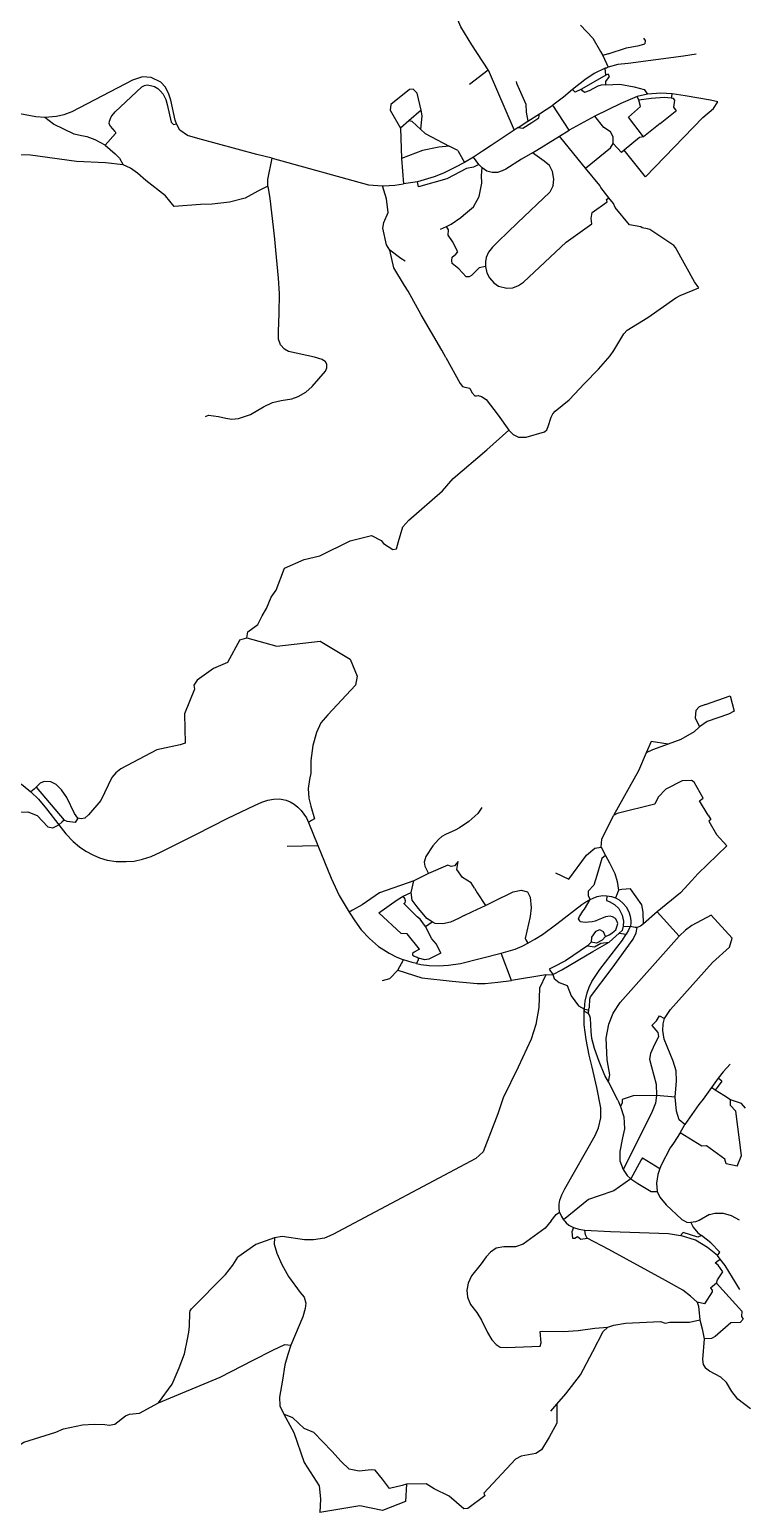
# Model space of a CAD drawing. Header units: inches. Extents: x 2740922 to 2751091, y 1249500 to 1259683.
# Drawn here: x 2750169 to 2751085, y 1252899 to 1254783 of the extents above; entities that cross this region are included whole.
import ezdxf

# ---------------------------------------------------------------- set-up
doc = ezdxf.new("R2010")
doc.units = ezdxf.units.IN
doc.header["$MEASUREMENT"] = 0

msp = doc.modelspace()

# ---------------------------------------------------------------- linework, layer by layer
for points in [[(2750188, 1254671.4), (2750176.5, 1254671.9), (2750142.5, 1254678.5), (2750096.1, 1254691.5), (2750037.9, 1254712.2), (2750014.1, 1254723.6), (2749993.7, 1254738.7), (2749975.5, 1254758), (2749955.3, 1254780.8), (2749932.3, 1254801.1), (2749910.9, 1254812.9), (2749888.5, 1254821.1), (2749861.1, 1254826.9), (2749786, 1254840.7), (2749769.2, 1254847.9), (2749757, 1254858.7), (2749748.5, 1254871.9), (2749743.7, 1254883.8), (2749733.5, 1254923.1), (2749726.3, 1254939.1), (2749715.8, 1254954.8), (2749698.5, 1254975.4)], [(2750751.5, 1254731.9), (2750730.7, 1254763.6), (2750716.8, 1254786.6), (2750709.5, 1254803.7), (2750703.7, 1254822.3), (2750699.7, 1254854.2)], [(2750869.1, 1254788.7), (2750884.5, 1254772.2), (2750894.4, 1254755.3), (2750897.4, 1254750)], [(2750904.4, 1254752.3), (2750927.4, 1254760), (2750943.5, 1254762.8)], [(2750943.5, 1254762.8), (2750950.7, 1254764.8)], [(2750949.3, 1254772.2), (2750951.1, 1254769.1), (2750950.7, 1254764.8)], [(2750904.4, 1254752.3), (2750897.4, 1254750)], [(2750897.4, 1254750), (2750904.3, 1254735.1), (2750902.4, 1254734.6)], [(2751015.9, 1254752), (2751000, 1254749.4), (2750929.8, 1254740.1), (2750916.6, 1254738.5), (2750904.3, 1254735.1), (2750902.4, 1254734.6)], [(2750355.6, 1254663), (2750353.8, 1254667.9), (2750348.2, 1254693.4), (2750345.8, 1254701.1), (2750341.4, 1254709.9), (2750335.6, 1254716.4), (2750323.4, 1254722.2), (2750312, 1254722.9), (2750299.6, 1254718.9), (2750222.5, 1254678.5), (2750212.3, 1254674.6), (2750202.9, 1254672.5), (2750188, 1254671.4)], [(2750727.8, 1254713.5), (2750751.5, 1254731.9)], [(2750751.5, 1254731.9), (2750784.9, 1254655.3)], [(2750902.4, 1254734.6), (2750900.4, 1254734.1), (2750886.3, 1254727.2), (2750874.5, 1254719.2), (2750858.9, 1254706.8)], [(2750901.3, 1254725), (2750870.1, 1254707.4)], [(2750901.3, 1254725), (2750900.4, 1254734.1), (2750902.4, 1254734.6)], [(2750901.3, 1254712.8), (2750901.3, 1254716.9), (2750905.8, 1254723.6), (2750904.4, 1254726.3), (2750901.3, 1254725)], [(2750277.3, 1254653.5), (2750271.3, 1254660), (2750269.9, 1254663), (2750270.1, 1254666.5), (2750272.3, 1254672), (2750273.5, 1254673.9), (2750277.5, 1254678.5), (2750311.4, 1254710.3), (2750314.8, 1254712), (2750318.1, 1254712.7), (2750322.4, 1254711.9), (2750327.4, 1254710.5), (2750331.6, 1254708), (2750335.2, 1254704.6), (2750338.5, 1254700.9), (2750341.7, 1254694.1), (2750343.4, 1254687.9), (2750348.6, 1254665.2), (2750351.4, 1254662.5), (2750355.6, 1254663)], [(2750666.4, 1254680.6), (2750661.5, 1254702), (2750656.4, 1254707.1), (2750651.6, 1254706.9), (2750627.7, 1254687.7), (2750627, 1254680.4), (2750640.3, 1254657.5)], [(2750787.2, 1254717), (2750787.5, 1254715.1), (2750799.4, 1254688.2)], [(2750858.9, 1254706.8), (2750847.2, 1254696.9), (2750833.8, 1254687)], [(2750870.1, 1254707.4), (2750862.4, 1254703.6), (2750858.9, 1254706.8)], [(2750901.3, 1254712.8), (2750895.2, 1254712.2), (2750890.9, 1254710.9), (2750880.2, 1254705.2), (2750874.3, 1254703.2), (2750871.5, 1254705), (2750870.1, 1254707.4)], [(2750901.3, 1254712.8), (2750919.2, 1254713.7), (2750937.2, 1254710.2), (2750949.8, 1254706.9), (2750954, 1254701.1)], [(2750799.4, 1254688.2), (2750799.8, 1254677.9), (2750802.1, 1254666.4)], [(2750816.9, 1254676), (2750833.8, 1254687)], [(2750854.7, 1254654.9), (2750833.8, 1254687)], [(2750941.1, 1254697.8), (2750920.2, 1254689), (2750887.4, 1254672.9)], [(2750930.1, 1254671.8), (2750945.4, 1254685.2), (2750943.3, 1254693.1)], [(2750954, 1254701.1), (2750941.1, 1254697.8)], [(2750943.3, 1254693.1), (2750941.1, 1254697.8)], [(2750984.4, 1254695.7), (2750975.8, 1254696.7), (2750958.8, 1254695.4), (2750943.3, 1254693.1)], [(2750951.8, 1254595.7), (2751024.4, 1254671.2), (2751038.2, 1254682.5), (2751043.8, 1254691.1)], [(2750985.7, 1254701.5), (2750971, 1254702.2), (2750954, 1254701.1)], [(2750984.4, 1254695.7), (2750985.3, 1254697.4), (2750985.7, 1254701.5)], [(2750990.2, 1254679.3), (2750990.9, 1254679.8), (2750987.6, 1254684.2), (2750988.8, 1254693.2), (2750987.3, 1254695.4), (2750984.4, 1254695.7)], [(2751034.3, 1254693.1), (2751002.2, 1254698.9), (2750985.7, 1254701.5)], [(2751043.8, 1254691.1), (2751034.3, 1254693.1)], [(2750264.7, 1254636.2), (2750252.1, 1254642.6), (2750242, 1254646.6), (2750234.6, 1254647.9), (2750225.3, 1254650), (2750199.2, 1254662.8), (2750188, 1254671.4)], [(2750650.6, 1254666.8), (2750640.3, 1254657.5)], [(2750666.4, 1254680.6), (2750650.6, 1254666.8)], [(2750666.1, 1254656.1), (2750655, 1254666.3), (2750650.6, 1254666.8)], [(2750666.1, 1254656.1), (2750667.8, 1254673.5), (2750666.4, 1254680.6)], [(2750789.9, 1254658.6), (2750802.1, 1254666.4)], [(2750795.7, 1254657.5), (2750807.3, 1254664.9), (2750816.2, 1254670.6), (2750816.9, 1254676)], [(2750802.1, 1254666.4), (2750816.9, 1254676)], [(2750887.4, 1254672.9), (2750854.7, 1254654.9)], [(2750910.7, 1254638.3), (2750910.6, 1254646.5), (2750907.2, 1254652.9), (2750898.8, 1254658.5), (2750887.4, 1254672.9)], [(2750949.3, 1254646.7), (2750930.1, 1254671.8)], [(2750970.5, 1254663.7), (2750989.5, 1254678.7), (2750990.2, 1254679.3)], [(2750277.3, 1254653.5), (2750277.8, 1254652.6), (2750277.9, 1254650.8), (2750264.7, 1254636.2)], [(2750476.9, 1254619.3), (2750457.7, 1254624.2), (2750382.6, 1254644.4), (2750369.4, 1254648.5), (2750359.6, 1254655.1), (2750355.6, 1254663)], [(2750640.3, 1254657.5), (2750641.6, 1254618.9)], [(2750666.1, 1254656.1), (2750671.6, 1254650.9), (2750701.9, 1254634.7)], [(2750784.9, 1254655.3), (2750755.3, 1254635.5)], [(2750789.9, 1254658.6), (2750784.9, 1254655.3)], [(2750789.9, 1254658.6), (2750795.7, 1254657.5)], [(2750842.4, 1254647.5), (2750854.7, 1254654.9)], [(2750970.5, 1254663.7), (2750949.3, 1254646.7)], [(2750287.5, 1254611), (2750265.3, 1254613.7), (2750228.4, 1254615.4), (2750169.7, 1254623.5), (2750141.3, 1254624.1), (2750095.4, 1254623), (2750060.2, 1254629.1), (2750038.3, 1254627.4), (2750018, 1254618.5), (2750003.5, 1254614), (2749992.5, 1254615.2), (2749976.2, 1254622.5), (2749961.2, 1254626.3), (2749954, 1254628.4), (2749934, 1254622.7), (2749922.5, 1254617.3), (2749904.4, 1254615.5), (2749878.2, 1254626.5), (2749861.7, 1254632.6), (2749841.7, 1254634.3), (2749832.8, 1254633.9)], [(2750264.7, 1254636.2), (2750277.4, 1254625.1), (2750283, 1254619.3), (2750287.5, 1254611)], [(2750701.9, 1254634.7), (2750689.1, 1254633.3), (2750668, 1254629.1), (2750641.6, 1254618.9)], [(2750713.1, 1254629.1), (2750701.9, 1254634.7)], [(2750713.1, 1254629.1), (2750721.6, 1254614.1)], [(2750755.3, 1254635.5), (2750744.4, 1254628.2), (2750732.9, 1254620.9)], [(2750807.9, 1254626.4), (2750842.4, 1254647.5)], [(2750875.4, 1254606.9), (2750860.6, 1254624.8), (2750842.4, 1254647.5)], [(2750875.4, 1254606.9), (2750907, 1254632.8), (2750910.7, 1254638.3)], [(2750924.7, 1254629.8), (2750921, 1254626.8), (2750910.7, 1254638.3)], [(2750949.3, 1254646.7), (2750944.2, 1254645.6), (2750924.7, 1254629.8)], [(2750951.8, 1254595.7), (2750924.7, 1254629.8)], [(2750471.7, 1254583.9), (2750458.7, 1254577.3), (2750442.7, 1254568.5), (2750422.7, 1254563.5), (2750400.8, 1254561), (2750385.9, 1254560.6), (2750352.3, 1254557.8), (2750341.5, 1254571.7), (2750316.4, 1254591.1), (2750306, 1254600.5), (2750296.8, 1254606.6), (2750287.5, 1254611)], [(2750471.7, 1254583.9), (2750471.7, 1254592.4), (2750476.9, 1254619.3)], [(2750476.9, 1254619.3), (2750599.3, 1254585.6), (2750617.5, 1254584.3)], [(2750641.6, 1254618.9), (2750643.9, 1254586.7)], [(2750721.6, 1254614.1), (2750709.3, 1254607.4), (2750695, 1254600.5), (2750682.8, 1254595.6), (2750666.1, 1254590.5), (2750661.6, 1254589.5)], [(2750739.7, 1254611.6), (2750733, 1254608), (2750724, 1254606.5), (2750699.1, 1254593.3), (2750663.1, 1254582.9)], [(2750732.9, 1254620.9), (2750721.6, 1254614.1)], [(2750739.7, 1254611.6), (2750732.9, 1254620.9)], [(2750744.1, 1254607), (2750739.7, 1254611.6)], [(2750807.9, 1254626.4), (2750794, 1254618), (2750774, 1254605.3), (2750769.5, 1254603.3), (2750763.6, 1254601.4), (2750756.8, 1254601.3), (2750750.1, 1254603.1), (2750744.1, 1254607)], [(2750829.4, 1254610), (2750822.9, 1254615.5), (2750807.9, 1254626.4)], [(2750834.4, 1254584.7), (2750835.3, 1254592.6), (2750833.5, 1254602.7), (2750829.4, 1254610)], [(2750716.7, 1254544.1), (2750720.4, 1254546.8), (2750733, 1254557.7), (2750740.4, 1254570.9), (2750743.4, 1254587.5), (2750743, 1254597.4), (2750744.1, 1254607)], [(2750905.1, 1254568.9), (2750894.9, 1254582.2), (2750893.8, 1254584.5), (2750875.4, 1254606.9)], [(2750392.2, 1254290.6), (2750396.1, 1254292.5), (2750408.6, 1254290.6), (2750418.1, 1254288.4), (2750425.9, 1254287.4), (2750434.4, 1254288.3), (2750449.5, 1254293.1), (2750466.2, 1254303.1), (2750477.5, 1254308.5), (2750488.4, 1254311), (2750502.1, 1254313.2), (2750510.2, 1254316), (2750519.7, 1254321.7), (2750527.9, 1254328.8), (2750544.8, 1254348.4), (2750546.4, 1254352.6), (2750546.5, 1254357.3), (2750544.7, 1254360.3), (2750540.7, 1254363.1), (2750530.8, 1254366.1), (2750497.8, 1254373.4), (2750492.9, 1254376.3), (2750487.8, 1254381.9), (2750485.3, 1254389.1), (2750485.2, 1254399), (2750486.1, 1254421.7), (2750486.4, 1254447.1), (2750485.2, 1254466.8), (2750481.7, 1254502.4), (2750480.4, 1254516.2), (2750478.7, 1254531.6), (2750474.7, 1254568), (2750472.2, 1254581.2), (2750471.7, 1254583.9)], [(2750617.5, 1254584.3), (2750618.7, 1254584.3), (2750633.1, 1254585.3), (2750643.9, 1254586.7)], [(2750626.5, 1254502.5), (2750622.4, 1254509), (2750617.6, 1254530.4), (2750618.8, 1254537.6), (2750624.3, 1254550.4), (2750622.5, 1254567.7), (2750617.5, 1254584.3)], [(2750661.6, 1254589.5), (2750643.9, 1254586.7)], [(2750663.1, 1254582.9), (2750661.6, 1254589.5)], [(2750834.4, 1254584.7), (2750830, 1254576.3), (2750789, 1254537.1)], [(2750764.8, 1254456.5), (2750775.3, 1254454.2), (2750782.9, 1254454.5), (2750790.4, 1254457.4), (2750796.4, 1254461.5), (2750851, 1254512.6), (2750883.5, 1254535.9), (2750882.7, 1254542.8), (2750884, 1254550.3), (2750903.1, 1254564.1), (2750902.1, 1254566.7), (2750905.1, 1254568.9)], [(2751019.5, 1254454.3), (2751014.1, 1254462.3), (2750989.8, 1254505.6), (2750987.6, 1254508.2), (2750957, 1254528.6), (2750954.3, 1254529.6), (2750947.6, 1254531), (2750945.8, 1254532.1), (2750931.5, 1254534.6), (2750913.3, 1254556.7), (2750910.9, 1254561.8), (2750905.1, 1254568.9)], [(2750698.6, 1254532.6), (2750704.5, 1254535.3), (2750716.7, 1254544.1)], [(2750789, 1254537.1), (2750764.5, 1254513.5)], [(2750691, 1254529.3), (2750698.6, 1254532.6)], [(2750748.2, 1254481.7), (2750740.1, 1254480.1), (2750730.5, 1254470.3), (2750727.3, 1254468.6), (2750723.7, 1254468.5), (2750714.2, 1254478.6), (2750706, 1254485.5), (2750705.3, 1254489.1), (2750705.8, 1254493.4), (2750710.4, 1254497.1), (2750712.9, 1254500.4), (2750706.3, 1254513.4), (2750700.7, 1254521.6), (2750701.1, 1254528.4), (2750698.6, 1254532.6)], [(2750646.3, 1254488.6), (2750640.8, 1254491.8), (2750626.5, 1254502.5)], [(2750697.8, 1254365.9), (2750692.8, 1254375), (2750666.3, 1254420.3), (2750650, 1254450.1), (2750645.1, 1254457.3), (2750631.6, 1254479.8), (2750626.5, 1254502.5)], [(2750764.5, 1254513.5), (2750757, 1254506.1), (2750752.2, 1254499.8), (2750749.2, 1254493)], [(2750749.2, 1254493), (2750748.1, 1254487.7), (2750748.2, 1254481.7)], [(2750748.2, 1254481.7), (2750750, 1254473.7), (2750753.4, 1254467.1), (2750758.9, 1254460.7)], [(2750758.9, 1254460.7), (2750764.8, 1254456.5)], [(2750778, 1254273.3), (2750783.5, 1254268), (2750790.2, 1254264.3), (2750799.9, 1254264.4), (2750823.1, 1254271.4), (2750826.1, 1254273.9), (2750827.9, 1254277.9), (2750831.6, 1254290), (2750833.8, 1254294.1), (2750837, 1254297.3), (2750854.8, 1254311.9), (2750874.1, 1254332.6), (2750891.9, 1254350.8), (2750906.8, 1254367.9), (2750911.6, 1254374.8), (2750924, 1254395.9), (2750928.3, 1254400.6), (2750954.8, 1254416.8), (2750990.4, 1254441.6), (2750995.9, 1254444.5), (2751019.5, 1254454.3)], [(2750697.8, 1254365.9), (2750716, 1254332.5), (2750718.9, 1254328.9), (2750722, 1254327.9), (2750728.3, 1254326.9)], [(2750728.3, 1254326.9), (2750730.7, 1254321.4), (2750734.6, 1254317.2), (2750736.9, 1254317.2)], [(2750736.9, 1254317.2), (2750739.1, 1254317.3), (2750743.3, 1254316.1), (2750749, 1254312.3), (2750764.2, 1254292.2), (2750778, 1254273.3)], [(2750444.8, 1254009.1), (2750446, 1254016.7), (2750459, 1254025.8), (2750464.4, 1254037.2), (2750469.9, 1254046.3), (2750475.6, 1254060.7), (2750482, 1254069.5), (2750492.7, 1254097.5), (2750517.8, 1254108.9), (2750537.5, 1254113.5), (2750576.3, 1254132.5), (2750603.5, 1254139.1), (2750615.6, 1254132.9), (2750618.6, 1254128.9), (2750630.6, 1254121.3), (2750635.1, 1254122.3), (2750637.8, 1254131.7), (2750643.1, 1254150.5), (2750650.7, 1254158.9), (2750693.5, 1254196), (2750707.2, 1254211.9), (2750750.1, 1254248.2), (2750778, 1254273.3)], [(2750436.1, 1254006.3), (2750444.8, 1254009.1)], [(2750444.8, 1254009.1), (2750483, 1253998.6), (2750538, 1254004.7), (2750576.3, 1253981.9), (2750585.3, 1253960.3), (2750583, 1253948.9), (2750547.6, 1253910.9), (2750539, 1253900.9), (2750533.2, 1253888.6), (2750528.6, 1253871.9), (2750526.3, 1253853), (2750526.4, 1253837)], [(2750436.1, 1254006.3), (2750420.2, 1253977.8), (2750402.5, 1253970), (2750381.7, 1253955.1), (2750377.6, 1253949), (2750378.3, 1253943.5), (2750365.7, 1253912.3), (2750366.5, 1253874.9), (2750360, 1253872.9), (2750330.5, 1253866.3)], [(2749891.1, 1253966), (2749952.4, 1253908.8), (2749979, 1253887.8), (2749993.4, 1253879.1), (2750008.9, 1253871.6), (2750022.7, 1253866.6), (2750035.7, 1253862.8), (2750059, 1253857.4), (2750082.3, 1253853.3), (2750101.9, 1253848.8), (2750111.8, 1253845.9), (2750121.7, 1253842.4), (2750137.5, 1253835.6), (2750150, 1253828.5), (2750160.4, 1253821.3), (2750170.2, 1253813)], [(2751027.8, 1253924.2), (2751059.4, 1253935.1), (2751064.2, 1253915.9), (2751057.1, 1253912.1)], [(2751027.8, 1253924.2), (2751020, 1253921.4), (2751015.8, 1253916.4), (2751014.9, 1253907.2), (2751020.2, 1253895.9)], [(2751020.2, 1253895.9), (2751013.4, 1253889.6), (2750996.6, 1253879.7), (2750980.6, 1253873.9)], [(2751057.1, 1253912.1), (2751030.1, 1253902.7), (2751020.2, 1253895.9)], [(2750958.7, 1253877.2), (2750952.3, 1253862.5)], [(2750980.6, 1253873.9), (2750958.7, 1253877.2)], [(2750330.5, 1253866.3), (2750284.6, 1253842.2), (2750278.1, 1253837.2), (2750273.3, 1253831.3), (2750259.2, 1253802), (2750243.7, 1253783.7), (2750239, 1253779.7), (2750234.3, 1253778.6), (2750229.9, 1253779.7)], [(2750952.3, 1253862.5), (2750942.9, 1253839.7), (2750910.9, 1253783)], [(2750980.6, 1253873.9), (2750960.6, 1253866.5), (2750952.3, 1253862.5)], [(2750177.1, 1253819.2), (2750174.5, 1253816.6), (2750170.2, 1253813)], [(2750229.9, 1253779.7), (2750225.9, 1253785.5), (2750215.8, 1253805.7), (2750209.2, 1253815.8), (2750202.6, 1253822.3), (2750195.6, 1253825.8), (2750187, 1253826), (2750182, 1253823.9), (2750177.1, 1253819.2)], [(2750177.1, 1253819.2), (2750212.4, 1253776.9)], [(2750526.4, 1253837), (2750524.3, 1253828.6), (2750523, 1253817.2), (2750523.8, 1253805.2), (2750526, 1253794.6), (2750530.8, 1253778.5), (2750527.2, 1253776.4), (2750523.1, 1253774.1)], [(2750998.2, 1253827.1), (2750977.7, 1253816.6), (2750967.9, 1253806.2), (2750963.4, 1253797.2)], [(2751024.9, 1253804.8), (2751013.6, 1253825.2), (2751010, 1253827.4), (2750998.2, 1253827.1)], [(2750170.2, 1253813), (2750179.8, 1253803.6), (2750190.3, 1253791.3), (2750205.8, 1253771)], [(2750323.1, 1253730.8), (2750335.2, 1253736.3), (2750380.1, 1253758.8), (2750420.8, 1253779.4), (2750454.6, 1253795.7), (2750464.1, 1253799.9), (2750471.4, 1253802.5), (2750478.6, 1253803.8), (2750486.4, 1253804), (2750494.8, 1253802.5), (2750500.1, 1253800.3), (2750505.2, 1253797.4), (2750509.8, 1253793.7), (2750514.1, 1253789.4), (2750517.4, 1253784.8), (2750520.5, 1253780), (2750523.1, 1253774.1)], [(2751020.2, 1253801.7), (2751024.9, 1253804.8)], [(2751031.4, 1253783.2), (2751020.2, 1253801.7)], [(2749951.3, 1253537.7), (2749947.5, 1253557.3), (2749941.4, 1253616.5), (2749935, 1253671.4), (2749938.2, 1253681.3), (2750003, 1253739.3), (2750023.4, 1253751.3), (2750044.5, 1253759.2), (2750153.7, 1253787), (2750166.4, 1253787.6), (2750178.1, 1253782.8), (2750191.9, 1253768.3), (2750198.2, 1253767.4), (2750205.8, 1253771)], [(2750743.4, 1253793.1), (2750738.7, 1253785.3), (2750727, 1253775.4), (2750715.2, 1253767.2), (2750709.8, 1253764.4), (2750697.4, 1253758.9), (2750692.9, 1253756.2), (2750688.4, 1253752.4), (2750681.3, 1253744.4), (2750672.3, 1253730.9), (2750670.3, 1253723.5), (2750671.2, 1253718.3), (2750675.6, 1253709)], [(2750895.2, 1253742.5), (2750896.3, 1253752.8), (2750910.9, 1253783)], [(2750963.4, 1253797.2), (2750915.6, 1253785.6), (2750910.9, 1253783)], [(2751031.4, 1253783.2), (2751034.6, 1253778)], [(2750212.4, 1253776.9), (2750209.9, 1253774.7), (2750205.8, 1253771)], [(2750205.8, 1253771), (2750214.9, 1253759.4), (2750224, 1253749.8), (2750231.9, 1253743.2), (2750240, 1253737.4), (2750248.9, 1253732.7), (2750257.7, 1253729), (2750267.2, 1253726.1), (2750278.8, 1253724.4), (2750291.3, 1253724.2), (2750301.6, 1253725), (2750312.2, 1253727.3), (2750323.1, 1253730.8)], [(2750229.9, 1253779.7), (2750226.5, 1253773.9), (2750216.5, 1253775.2), (2750212.4, 1253776.9)], [(2750523.1, 1253774.1), (2750535.1, 1253744.7)], [(2751034.6, 1253778), (2751032.2, 1253775.7), (2751042, 1253758.9), (2751055, 1253744.4)], [(2750496.1, 1253743.7), (2750535.1, 1253744.7)], [(2750535.1, 1253744.7), (2750551.9, 1253703.1), (2750562.4, 1253681.3), (2750574.8, 1253660)], [(2751055, 1253744.4), (2751018.2, 1253708.9)], [(2750713.5, 1253724.4), (2750709, 1253718.8), (2750704.8, 1253718), (2750700.4, 1253719.9)], [(2750734.4, 1253690.6), (2750729.9, 1253697.4), (2750719.2, 1253704.1), (2750712, 1253714.1), (2750713.5, 1253724.4)], [(2750854, 1253701.8), (2750876.5, 1253732.4), (2750887.1, 1253741.2), (2750895.2, 1253742.5)], [(2750900.8, 1253732.1), (2750896.1, 1253728.2), (2750889.8, 1253706.6), (2750885.9, 1253694.2), (2750878.7, 1253686.8), (2750878.7, 1253680.8), (2750881.1, 1253676.1)], [(2750895.2, 1253742.5), (2750900.8, 1253732.1)], [(2750900.8, 1253732.1), (2750905.7, 1253722.8), (2750912.8, 1253709), (2750915.5, 1253699.1)], [(2750675.6, 1253709), (2750657.1, 1253699.7)], [(2750700.4, 1253719.9), (2750675.6, 1253709)], [(2750837.4, 1253709.8), (2750854, 1253701.8)], [(2751018.2, 1253708.9), (2751010.4, 1253700.4)], [(2750657.1, 1253699.7), (2750613.3, 1253684.5), (2750591.4, 1253669.2), (2750579.2, 1253662.6), (2750574.8, 1253660)], [(2750653.8, 1253684.9), (2750657.1, 1253699.7)], [(2750734.4, 1253690.6), (2750737.8, 1253684.7), (2750748.2, 1253668.5)], [(2750758.3, 1253673.4), (2750783.4, 1253685.6), (2750793.7, 1253687.8), (2750801.5, 1253685.9)], [(2750917.4, 1253687.8), (2750915.5, 1253683.4), (2750913.4, 1253678.2)], [(2750915.5, 1253699.1), (2750917.4, 1253687.8)], [(2750949.1, 1253645.1), (2750948.8, 1253659.7), (2750946.9, 1253669.3), (2750932.6, 1253689.4), (2750921.4, 1253688.9), (2750917.4, 1253687.8)], [(2751010.4, 1253700.4), (2750996.1, 1253684.5), (2750966.5, 1253660.4)], [(2750612.5, 1253659.2), (2750635.8, 1253675.6), (2750643.4, 1253680.1)], [(2750643.4, 1253680.1), (2750653.8, 1253684.9)], [(2750671.9, 1253641.6), (2750665, 1253651.2), (2750661.2, 1253654), (2750644.4, 1253670.8), (2750646, 1253672), (2750646.4, 1253674.4), (2750645.8, 1253677.2), (2750643.4, 1253680.1)], [(2750680.6, 1253647.6), (2750673.5, 1253651.8), (2750661.3, 1253666.7), (2750654.9, 1253675.1), (2750653.8, 1253684.9)], [(2750731.8, 1253660.7), (2750748.2, 1253668.5)], [(2750748.2, 1253668.5), (2750758.3, 1253673.4)], [(2750801.5, 1253685.9), (2750805, 1253679.1), (2750806.4, 1253665.3), (2750805.2, 1253654.6), (2750798.6, 1253626.5), (2750799.6, 1253624.6), (2750802.1, 1253620.4)], [(2750838.9, 1253645.1), (2750870.7, 1253669.6), (2750875.8, 1253673), (2750881.1, 1253676.1)], [(2750900.8, 1253629), (2750905.5, 1253631.2), (2750908.9, 1253633.3), (2750911.9, 1253635.6), (2750914.1, 1253637.6), (2750915.4, 1253641.1), (2750916.5, 1253645.4), (2750915.2, 1253648.8), (2750913.7, 1253651.8), (2750909.6, 1253654.1), (2750906.7, 1253654.8), (2750900.7, 1253654.1), (2750895.7, 1253651.7), (2750891.3, 1253650.2), (2750887.7, 1253648.5), (2750883.8, 1253647.6), (2750879.4, 1253647.3), (2750875.8, 1253646.8), (2750872.1, 1253647.1), (2750868.8, 1253647.8), (2750868, 1253648.8), (2750866.5, 1253651.4), (2750867.9, 1253654.4), (2750869.4, 1253657.1), (2750871.9, 1253661), (2750874.1, 1253663.9), (2750878.2, 1253671.1), (2750881.1, 1253676.1)], [(2750881.1, 1253676.1), (2750885, 1253677.9), (2750890.3, 1253679.8), (2750897.1, 1253681.1), (2750902.6, 1253680.9)], [(2750902.6, 1253680.9), (2750902.2, 1253674.7), (2750905.4, 1253673.5), (2750912.4, 1253669.7), (2750917.6, 1253664.4), (2750922.1, 1253656), (2750923.7, 1253648.5), (2750923.2, 1253642.2)], [(2750902.6, 1253680.9), (2750908.5, 1253679.8), (2750913.4, 1253678.2)], [(2750913.4, 1253678.2), (2750918.3, 1253675.4), (2750923.1, 1253671.1), (2750926.9, 1253666.5), (2750930.5, 1253660.4), (2750932.2, 1253654.9), (2750933.1, 1253648.9), (2750933.1, 1253645.1), (2750932.1, 1253641.7)], [(2750574.8, 1253660), (2750582, 1253648.7), (2750590, 1253637.5), (2750600.6, 1253626.4), (2750612.3, 1253616.2), (2750625.7, 1253607.6), (2750634.6, 1253603.2), (2750644, 1253599.1)], [(2750664.5, 1253613), (2750648.8, 1253632.5), (2750641.2, 1253632.9), (2750612.5, 1253659.2)], [(2750714.1, 1253652), (2750703.7, 1253647.1), (2750694.1, 1253644.9), (2750684.1, 1253645.5), (2750680.6, 1253647.6)], [(2750721.2, 1253655.5), (2750714.1, 1253652)], [(2750721.2, 1253655.5), (2750731.8, 1253660.7)], [(2750966.5, 1253660.4), (2750949.1, 1253645.1)], [(2750994.6, 1253629.3), (2750966.5, 1253660.4)], [(2751035.1, 1253656.3), (2751010.6, 1253642.9), (2751002.5, 1253636.8), (2750994.6, 1253629.3)], [(2751058.5, 1253615.2), (2751061.8, 1253626.8), (2751035.1, 1253656.3)], [(2750671.9, 1253641.6), (2750680.6, 1253647.6)], [(2750691.4, 1253607.8), (2750685.8, 1253619.2), (2750679.9, 1253626.1), (2750671.9, 1253641.6)], [(2750802.1, 1253620.4), (2750810.9, 1253625.4), (2750820.7, 1253631.4), (2750838.9, 1253645.1)], [(2750873.8, 1253535.1), (2750873.9, 1253536.3), (2750874.4, 1253542.2), (2750874.9, 1253546.8), (2750877.7, 1253557.3), (2750879.9, 1253564.3), (2750883.6, 1253571.5), (2750893.8, 1253587), (2750922.3, 1253624.4), (2750927.1, 1253631.9)], [(2750879.2, 1253533.3), (2750879.2, 1253535.5), (2750880.4, 1253539.2), (2750880.7, 1253549.2), (2750881.7, 1253552.2), (2750909.4, 1253588.7), (2750936.1, 1253625.7), (2750939.9, 1253633.4), (2750941, 1253640.3)], [(2750900.8, 1253629), (2750898.2, 1253635), (2750893.5, 1253637.4), (2750888.1, 1253635.2), (2750883.2, 1253628), (2750882.6, 1253621.7)], [(2750905.3, 1253621.7), (2750918.2, 1253633.3)], [(2750923.2, 1253642.2), (2750922, 1253636.7), (2750918.2, 1253633.3)], [(2750918.2, 1253633.3), (2750927.1, 1253631.9)], [(2750923.2, 1253642.2), (2750932.1, 1253641.7)], [(2750932.1, 1253641.7), (2750930.1, 1253637.1), (2750927.1, 1253631.9)], [(2750941, 1253640.3), (2750938.7, 1253640.6), (2750932.1, 1253641.7)], [(2750949.1, 1253645.1), (2750945.2, 1253642.2), (2750941, 1253640.3)], [(2750664.5, 1253613), (2750657.5, 1253609.2), (2750655.5, 1253607.4), (2750655.6, 1253605.8), (2750657.7, 1253603.8), (2750661.5, 1253602.7), (2750663.2, 1253601.2)], [(2750768, 1253607.9), (2750786.1, 1253613), (2750794.7, 1253616.7), (2750802.1, 1253620.4)], [(2750878, 1253617.1), (2750849.8, 1253597.9), (2750834.1, 1253589.8), (2750829.2, 1253587.3), (2750833.7, 1253580.6)], [(2750833.7, 1253580.6), (2750845.4, 1253586.4), (2750884.8, 1253609.8), (2750905.3, 1253621.7)], [(2750878, 1253617.1), (2750887, 1253615.9), (2750894.7, 1253620.4), (2750905.3, 1253621.7)], [(2750882.6, 1253621.7), (2750878, 1253617.1)], [(2750900.8, 1253629), (2750896.4, 1253624.3), (2750889.2, 1253620.4), (2750882.6, 1253621.7)], [(2750904.7, 1253444.1), (2750906.4, 1253452.7), (2750902.9, 1253472), (2750901.6, 1253499.4), (2750905.1, 1253517.4), (2750910.7, 1253531.5), (2750919.4, 1253545.1), (2750994.6, 1253629.3)], [(2750975.8, 1253524.8), (2750983.4, 1253535.9), (2751036.7, 1253596), (2751058.5, 1253615.2)], [(2750637, 1253585.9), (2750644, 1253599.1)], [(2750660.7, 1253594.5), (2750654.9, 1253595.8), (2750644, 1253599.1)], [(2750663.2, 1253601.2), (2750662.5, 1253599.1), (2750660.7, 1253594.5)], [(2750660.7, 1253594.5), (2750666.2, 1253593.3), (2750676.5, 1253591.9), (2750688.7, 1253591.6), (2750701.1, 1253592.3), (2750716.6, 1253594.7)], [(2750676, 1253600.3), (2750671.2, 1253599.3), (2750663.2, 1253601.2)], [(2750691.4, 1253607.8), (2750676, 1253600.3)], [(2750716.6, 1253594.7), (2750768, 1253607.9)], [(2750781.5, 1253573), (2750768, 1253607.9)], [(2750825.1, 1253580.1), (2750817.1, 1253563.2), (2750816.2, 1253538.7), (2750812.2, 1253516.9), (2750806.1, 1253498.3), (2750789.6, 1253462.7), (2750770.9, 1253423.7), (2750764.1, 1253403.1), (2750745.2, 1253355), (2750735.9, 1253346.3), (2750554.1, 1253249.6), (2750543.5, 1253244.9), (2750529.4, 1253242.8), (2750518.3, 1253242.7), (2750489.9, 1253247.2), (2750480, 1253245.3)], [(2750617.1, 1253572.9), (2750626.8, 1253575.6), (2750637, 1253585.9)], [(2750637, 1253585.9), (2750667.2, 1253576.4), (2750705.8, 1253572.2), (2750737.7, 1253569), (2750747.9, 1253569.1), (2750763.9, 1253570.7), (2750781.5, 1253573)], [(2750825.1, 1253580.1), (2750781.5, 1253573)], [(2750825.1, 1253580.1), (2750833.7, 1253580.6)], [(2750833.7, 1253580.6), (2750835.7, 1253575.6), (2750841.9, 1253570.4), (2750852.2, 1253566.5), (2750857.2, 1253553.5), (2750866.3, 1253540.9), (2750870.4, 1253538.5), (2750873.9, 1253536.3), (2750873.8, 1253535.1)], [(2750873.8, 1253535.1), (2750873.9, 1253536.3), (2750879.2, 1253535.5), (2750879.2, 1253533.3)], [(2750842.5, 1253278), (2750841.7, 1253283.7), (2750841.8, 1253288.3), (2750842.7, 1253293.3), (2750845.1, 1253300.2), (2750848.9, 1253307.7), (2750887.8, 1253375.7), (2750892.1, 1253385.5), (2750895, 1253398), (2750895, 1253411.1), (2750889.7, 1253436.8), (2750883.8, 1253462.6), (2750880.1, 1253477.8), (2750876.1, 1253498), (2750873.8, 1253516.6), (2750873.7, 1253533.9), (2750873.8, 1253535.1)], [(2750873.8, 1253535.1), (2750873.7, 1253533.9), (2750879.1, 1253531.1), (2750879.2, 1253533.3)], [(2750904.7, 1253444.1), (2750900.1, 1253451.9), (2750892.7, 1253469.8), (2750886.8, 1253486.2), (2750884.5, 1253494.3), (2750883.5, 1253499.2), (2750882.6, 1253508), (2750881.6, 1253524.9), (2750880.5, 1253528.9), (2750879.1, 1253531.1), (2750879.2, 1253533.3)], [(2750959.7, 1253515.5), (2750965.8, 1253521.5), (2750969.6, 1253528)], [(2750969.6, 1253528), (2750975.8, 1253524.8)], [(2750989.2, 1253424.5), (2750991, 1253445.4), (2750990.8, 1253458.1), (2750987, 1253470.4), (2750975.4, 1253498.1), (2750973.6, 1253509.3), (2750974.3, 1253517.8), (2750975.8, 1253524.8)], [(2750959.7, 1253515.5), (2750967.4, 1253506.8), (2750968.3, 1253501.5), (2750961.3, 1253487.6), (2750958, 1253480.1), (2750956.9, 1253472.8)], [(2750956.9, 1253472.8), (2750959.2, 1253463.2), (2750965.1, 1253441.1), (2750965.7, 1253426.6)], [(2751059.3, 1253466.4), (2751050.5, 1253456.7), (2751044.2, 1253448.5)], [(2750916.4, 1253420.6), (2750904.7, 1253444.1)], [(2751044.2, 1253448.5), (2751035.4, 1253436.8)], [(2751048.8, 1253445), (2751042.6, 1253436.6), (2751040.4, 1253433.5)], [(2751048.8, 1253445), (2751044.2, 1253448.5)], [(2750965.7, 1253426.6), (2750936, 1253426.2), (2750922.2, 1253421.3)], [(2750965.7, 1253426.6), (2750964.4, 1253416.9), (2750959.1, 1253404.2), (2750923.1, 1253332.6)], [(2750989.2, 1253424.5), (2750965.7, 1253426.6)], [(2751001.6, 1253389.5), (2750994.3, 1253395.7), (2750991, 1253406.5), (2750989.2, 1253424.5)], [(2751035.4, 1253436.8), (2751025.1, 1253422.1), (2751019.5, 1253415.3), (2751001.6, 1253389.5)], [(2751040.4, 1253433.5), (2751035.4, 1253436.8)], [(2751059.9, 1253421.1), (2751051.2, 1253426.5), (2751040.4, 1253433.5)], [(2750916.4, 1253420.6), (2750919.7, 1253412.5)], [(2750919.7, 1253412.5), (2750923.9, 1253399.3), (2750924.9, 1253384), (2750922.5, 1253372.6), (2750919, 1253355.3), (2750919.1, 1253343.3), (2750923.1, 1253332.6)], [(2750922.2, 1253421.3), (2750921.9, 1253417.3), (2750919.7, 1253412.5)], [(2751068.2, 1253336.8), (2751073.9, 1253350.2), (2751066.4, 1253406.8), (2751059.6, 1253413.7), (2751059.9, 1253421.1)], [(2751073.9, 1253416.3), (2751059.9, 1253421.1)], [(2751078.7, 1253410.4), (2751073.9, 1253416.3)], [(2750995.7, 1253379.2), (2751001.6, 1253389.5)], [(2750995.7, 1253379.2), (2750987.1, 1253366)], [(2751023.1, 1253362.2), (2750995.7, 1253379.2)], [(2750947.9, 1253347.3), (2750946, 1253344.7), (2750932.8, 1253320.6)], [(2750947.9, 1253347.3), (2750970, 1253333.9)], [(2750987.1, 1253366), (2750983.1, 1253359.8), (2750971.4, 1253337.9), (2750970, 1253333.9)], [(2751068.2, 1253336.8), (2751054.1, 1253339.7), (2751052.4, 1253345.7), (2751029.3, 1253362.7), (2751023.1, 1253362.2)], [(2750923.1, 1253332.6), (2750928.5, 1253324.6), (2750932.8, 1253320.6)], [(2750970, 1253333.9), (2750967.3, 1253326), (2750965.6, 1253315), (2750966.3, 1253304.5)], [(2750932.8, 1253320.6), (2750911.6, 1253305.2), (2750891.3, 1253298.4), (2750879.1, 1253294.3), (2750847.3, 1253268.3), (2750848.9, 1253266.5)], [(2750932.8, 1253320.6), (2750941.9, 1253314.4), (2750958.7, 1253304.3), (2750966.3, 1253304.5)], [(2750966.3, 1253304.5), (2750969.7, 1253297.3), (2750977.9, 1253287.3)], [(2750831.6, 1253267.1), (2750837.9, 1253275), (2750842.5, 1253278)], [(2750842.5, 1253278), (2750844.8, 1253272.6), (2750847.3, 1253268.3), (2750848.9, 1253266.5)], [(2750977.9, 1253287.3), (2750997.8, 1253269), (2751004, 1253265.3), (2751009.4, 1253265.1)], [(2751033.1, 1253275.1), (2751019.8, 1253267.7), (2751015.1, 1253265.7), (2751009.4, 1253265.1)], [(2751033.1, 1253275.1), (2751039.8, 1253277), (2751050.5, 1253276.8), (2751060.6, 1253273.8), (2751070.8, 1253268.2)], [(2750831.6, 1253267.1), (2750824, 1253257.6), (2750796, 1253237.3), (2750786.4, 1253234), (2750781.2, 1253234.2), (2750771.4, 1253234.2), (2750761.6, 1253232.1), (2750754.7, 1253227.2), (2750748.9, 1253221.4), (2750742.7, 1253212.5), (2750730.5, 1253197.2), (2750726, 1253187.7), (2750724.6, 1253178.9), (2750725.3, 1253169.8), (2750729.3, 1253160.8), (2750737.2, 1253150.5), (2750743.1, 1253140.7), (2750750.7, 1253124.8), (2750756.5, 1253115.8), (2750762, 1253109.6), (2750766.8, 1253106.3), (2750775.4, 1253105.7), (2750817.6, 1253107.7), (2750818.9, 1253112), (2750817.7, 1253126.3), (2750821.2, 1253126.6)], [(2750848.9, 1253266.5), (2750850.6, 1253264.7), (2750854.1, 1253261.6), (2750860, 1253258.5)], [(2750860, 1253258.5), (2750858.2, 1253253), (2750859, 1253245.2), (2750862, 1253245), (2750865, 1253247), (2750869.3, 1253243.7), (2750877.6, 1253245.2)], [(2750860, 1253258.5), (2750866.8, 1253256.4), (2750874.5, 1253255.2)], [(2750874.5, 1253255.2), (2750907.3, 1253253.4), (2750980.9, 1253250.9), (2750996.3, 1253248.3)], [(2750877.6, 1253245.2), (2750875.2, 1253249.4), (2750874.5, 1253255.2)], [(2751009.4, 1253265.1), (2751012.1, 1253259.2), (2751018.3, 1253251.9), (2751022.8, 1253248.4)], [(2750480, 1253245.3), (2750456.4, 1253237), (2750433.5, 1253220.9)], [(2750480, 1253245.3), (2750479.6, 1253237.5), (2750483.1, 1253226.1), (2750489.3, 1253211.5), (2750497.8, 1253196.1), (2750512.8, 1253175.8), (2750517.6, 1253170), (2750519.9, 1253162.1), (2750519.2, 1253155.4), (2750516.1, 1253145), (2750500.6, 1253108.8)], [(2750977.2, 1253191), (2750905.1, 1253230.8), (2750877.6, 1253245.2)], [(2751022.8, 1253248.4), (2751018.3, 1253246.1), (2750999.5, 1253252.2), (2750996.3, 1253248.3)], [(2751043.1, 1253223.1), (2751030.4, 1253233.1), (2751015.3, 1253242.3), (2750996.3, 1253248.3)], [(2751043.1, 1253223.1), (2751046.1, 1253227.4), (2751034.6, 1253238.9), (2751022.8, 1253248.4)], [(2750332.4, 1253035.6), (2750349.9, 1253059.4), (2750359, 1253079.9), (2750365.4, 1253098), (2750369.6, 1253116.5), (2750371, 1253125.2), (2750371.8, 1253133.2), (2750372.4, 1253150.3), (2750372.7, 1253152.6), (2750374.3, 1253155.3), (2750417.8, 1253198.9), (2750426.9, 1253210.7), (2750433.5, 1253220.9)], [(2751041.8, 1253187.6), (2751043.2, 1253192.1), (2751050.1, 1253202.1), (2751044, 1253210.5), (2751040.3, 1253213.5), (2751042.5, 1253215.3), (2751046.7, 1253218.4)], [(2751046.7, 1253218.4), (2751043.1, 1253223.1)], [(2751071.6, 1253179.5), (2751053.1, 1253210.3), (2751046.7, 1253218.4)], [(2751017.2, 1253163.4), (2751009, 1253171.1), (2750999.1, 1253178.9), (2750977.2, 1253191)], [(2751041.8, 1253187.6), (2751034.4, 1253181.2), (2751036.6, 1253179), (2751036.4, 1253176.7), (2751026.5, 1253161.6), (2751017.2, 1253163.4)], [(2751041.8, 1253187.6), (2751074, 1253152.1), (2751073.7, 1253145.5), (2751075.8, 1253141.9)], [(2751017.2, 1253163.4), (2751019.1, 1253158.3), (2751020.7, 1253141.1)], [(2750976.8, 1253136.9), (2750982.4, 1253138.2), (2751007.7, 1253138.1), (2751020.7, 1253141.1)], [(2751020.7, 1253141.1), (2751023.9, 1253129.7), (2751026.2, 1253116.8)], [(2751075.8, 1253141.9), (2751072.2, 1253137.9), (2751060.1, 1253137.2), (2751040.2, 1253119.8), (2751035.6, 1253117.3), (2751026.2, 1253116.8)], [(2750821.2, 1253126.6), (2750847.3, 1253126.2), (2750865.9, 1253127.5), (2750887.1, 1253130.3), (2750903.7, 1253131.9)], [(2750839.1, 1253033.6), (2750850.4, 1253047), (2750869, 1253071.2), (2750884.8, 1253101), (2750898, 1253126.4), (2750903.7, 1253131.9)], [(2750903.7, 1253131.9), (2750911.5, 1253134.5), (2750926.3, 1253137), (2750970.9, 1253139), (2750976.8, 1253136.9)], [(2750332.4, 1253035.6), (2750411, 1253068.1), (2750452.9, 1253089.7), (2750477.7, 1253102.5), (2750493.3, 1253109.7), (2750500.6, 1253108.8)], [(2750500.6, 1253108.8), (2750497.1, 1253096.9), (2750493, 1253083.8), (2750490.1, 1253064.3), (2750486.2, 1253042.7), (2750486.8, 1253031.5), (2750492, 1253020.9)], [(2751026.2, 1253116.8), (2751024, 1253090.6), (2751024.9, 1253084.4), (2751027.9, 1253079.4)], [(2751085, 1253027.7), (2751068.9, 1253040.3), (2751061.3, 1253050), (2751054.6, 1253061.5), (2751047.3, 1253068.1), (2751033.1, 1253075.9), (2751027.9, 1253079.4)], [(2750148.9, 1252977.4), (2750161.5, 1252985.4), (2750202.2, 1252998), (2750211.9, 1253002.2), (2750235.8, 1253007.4), (2750250.6, 1253008.5), (2750264.1, 1253007.8), (2750269.7, 1253007), (2750277.1, 1253008.3), (2750290.5, 1253019.1), (2750295.7, 1253021.1), (2750308.4, 1253022.2), (2750332.4, 1253035.6)], [(2750839.1, 1253033.6), (2750838.9, 1253009.4), (2750829, 1252991.6), (2750819.3, 1252975.7), (2750812.3, 1252971.1), (2750793.4, 1252967.7), (2750786.5, 1252963.9), (2750746, 1252920.7), (2750747.5, 1252917.1), (2750725.9, 1252900.9), (2750720.8, 1252900.4), (2750702.2, 1252916.5), (2750683.1, 1252926.2), (2750672.7, 1252932.5), (2750648, 1252931.9)], [(2750831.4, 1253024.9), (2750839.1, 1253033.6)], [(2750492, 1253020.9), (2750504.7, 1252997.7), (2750517.6, 1252959.4), (2750536.9, 1252929.7), (2750538.6, 1252913.2), (2750537.6, 1252896)], [(2750648, 1252931.9), (2750642.5, 1252930.3), (2750626.4, 1252926.6), (2750617.2, 1252938.5), (2750608, 1252949.6), (2750603.1, 1252950.3), (2750587.8, 1252948.3), (2750574.8, 1252951.1), (2750564.8, 1252960.6), (2750553.1, 1252974), (2750529.8, 1252997.6), (2750517.6, 1253003), (2750503.4, 1253016.4), (2750492, 1253020.9)], [(2750648, 1252931.9), (2750646.7, 1252910.1), (2750617.1, 1252898.4), (2750588.6, 1252904.5), (2750537.6, 1252896)]]:
    msp.add_lwpolyline(points)

doc.saveas('drawing.dxf')
